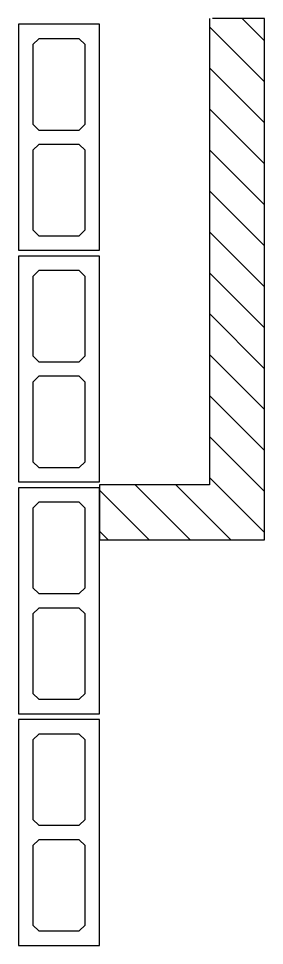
# Model space of a CAD drawing. Extents: x 0 to 119, y 0 to 84.
# Drawn here: x 30.73 to 31.58, y 67.121 to 70.321 of the extents above; entities that cross this region are included whole.
import ezdxf

# ---------------------------------------------------------------- set-up
doc = ezdxf.new("R2010")
doc.units = 0
doc.header["$MEASUREMENT"] = 0
doc.linetypes.add('ESTILO_TQS_0005', pattern=[0.4, 0.3, -0.1])
for name, color, linetype in [('27', 250, 'CONTINUOUS'), ('29', 9, 'CONTINUOUS'), ('3', 7, 'CONTINUOUS'), ('35', 255, 'CONTINUOUS')]:
    doc.layers.add(name, color=color, linetype=linetype)

msp = doc.modelspace()

# ---------------------------------------------------------------- linework, layer by layer
at = {"layer": '27', "color": 250, "linetype": 'ESTILO_TQS_0005'}
for points in [[(30.94025, 69.93555), (30.96025, 69.95555), (30.96025, 70.23055), (30.94025, 70.25055), (30.80025, 70.25055), (30.78025, 70.23055), (30.78025, 69.95555), (30.80025, 69.93555), (30.94025, 69.93555)], [(30.94025, 69.57055), (30.96025, 69.59055), (30.96025, 69.86555), (30.94025, 69.88555), (30.80025, 69.88555), (30.78025, 69.86555), (30.78025, 69.59055), (30.80025, 69.57055), (30.94025, 69.57055)], [(30.94025, 69.13555), (30.96025, 69.15555), (30.96025, 69.43055), (30.94025, 69.45055), (30.80025, 69.45055), (30.78025, 69.43055), (30.78025, 69.15555), (30.80025, 69.13555), (30.94025, 69.13555)], [(30.94025, 68.77055), (30.96025, 68.79055), (30.96025, 69.06555), (30.94025, 69.08555), (30.80025, 69.08555), (30.78025, 69.06555), (30.78025, 68.79055), (30.80025, 68.77055), (30.94025, 68.77055)], [(30.94025, 68.33555), (30.96025, 68.35555), (30.96025, 68.63055), (30.94025, 68.65055), (30.80025, 68.65055), (30.78025, 68.63055), (30.78025, 68.35555), (30.80025, 68.33555), (30.94025, 68.33555)], [(30.94025, 67.97055), (30.96025, 67.99055), (30.96025, 68.26555), (30.94025, 68.28555), (30.80025, 68.28555), (30.78025, 68.26555), (30.78025, 67.99055), (30.80025, 67.97055), (30.94025, 67.97055)], [(30.94025, 67.53555), (30.96025, 67.55555), (30.96025, 67.83055), (30.94025, 67.85055), (30.80025, 67.85055), (30.78025, 67.83055), (30.78025, 67.55555), (30.80025, 67.53555), (30.94025, 67.53555)], [(30.94025, 67.17055), (30.96025, 67.19055), (30.96025, 67.46555), (30.94025, 67.48555), (30.80025, 67.48555), (30.78025, 67.46555), (30.78025, 67.19055), (30.80025, 67.17055), (30.94025, 67.17055)]]:
    msp.add_lwpolyline(points, dxfattribs=at)
at = {"layer": '29', "color": 9, "linetype": 'Continuous'}
for p, q in [((31.502849, 70.320528), (31.580298, 70.243079)), ((31.390296, 70.291659), (31.580298, 70.101657)), ((31.390296, 70.150238), (31.580298, 69.960236)), ((31.390296, 70.008816), (31.580298, 69.818815)), ((31.390296, 69.867395), (31.580298, 69.677393)), ((31.390296, 69.725974), (31.580298, 69.535972)), ((31.390296, 69.584552), (31.580298, 69.394551)), ((31.390296, 69.443131), (31.580298, 69.253129)), ((31.390296, 69.30171), (31.580298, 69.111708)), ((31.390296, 69.160288), (31.580298, 68.970287)), ((31.390296, 69.018867), (31.580298, 68.828865)), ((31.390296, 68.877446), (31.580298, 68.687444)), ((31.390296, 68.736024), (31.580298, 68.546023)), ((31.132944, 68.710534), (31.322949, 68.520529)), ((31.274366, 68.710532), (31.46437, 68.520529)), ((31.01025, 68.691806), (31.181527, 68.520529)), ((31.01025, 68.550385), (31.040106, 68.520529))]:
    msp.add_line(p, q, dxfattribs=at)
msp.add_lwpolyline([(31.390296, 70.320528), (31.390296, 68.710531), (31.01025, 68.710535), (31.01025, 68.520529), (31.580298, 68.520529), (31.580298, 70.320528), (31.400296, 70.320528)], dxfattribs=at)
at = {"layer": '3', "color": 7, "linetype": 'Continuous'}
for points in [[(31.01025, 69.52055), (31.01025, 70.30055), (30.73025, 70.30055), (30.73025, 69.52055), (31.01025, 69.52055)], [(31.01025, 68.72055), (31.01025, 69.50055), (30.73025, 69.50055), (30.73025, 68.72055), (31.01025, 68.72055)], [(31.01025, 67.92055), (31.01025, 68.70055), (30.73025, 68.70055), (30.73025, 67.92055), (31.01025, 67.92055)], [(31.01025, 67.12055), (31.01025, 67.90055), (30.73025, 67.90055), (30.73025, 67.12055), (31.01025, 67.12055)]]:
    msp.add_lwpolyline(points, dxfattribs=at)
at = {"layer": '35', "color": 255, "linetype": 'Continuous'}
for p, q in [((30.73025, 70.30055), (30.73025, 70.30055)), ((31.01025, 70.30055), (31.01025, 70.30055)), ((31.01025, 70.30055), (31.01025, 70.30055))]:
    msp.add_line(p, q, dxfattribs=at)

doc.saveas('drawing.dxf')
